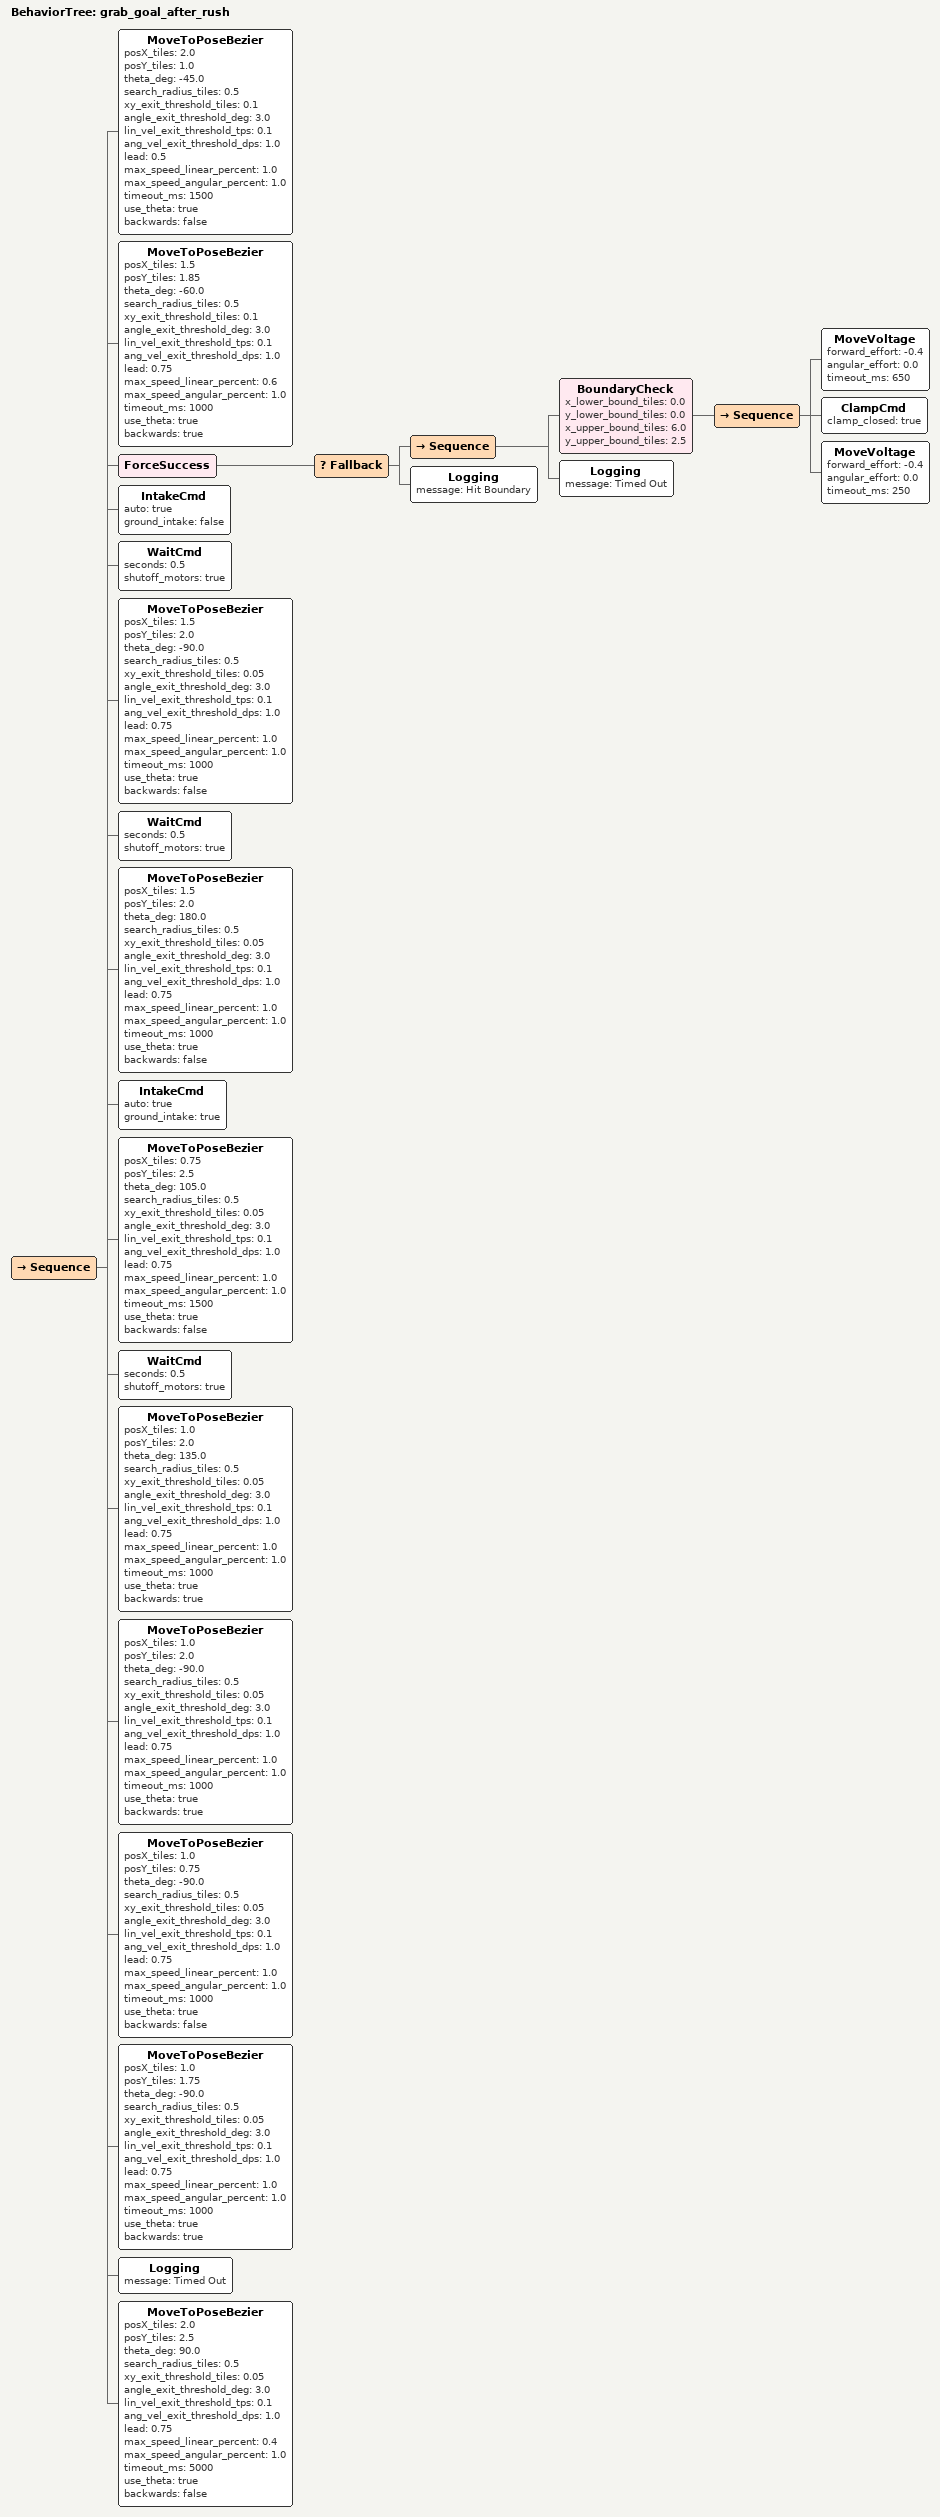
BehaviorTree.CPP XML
<?xml version="1.0" encoding="UTF-8"?>
<root BTCPP_format="4">
  <BehaviorTree ID="grab_goal_after_rush">
    <Sequence>
      <MoveToPoseBezier posX_tiles="2.0"
        posY_tiles="1.0"
        theta_deg="-45.0"
        search_radius_tiles="0.5"
        xy_exit_threshold_tiles="0.1"
        angle_exit_threshold_deg="3.0"
        lin_vel_exit_threshold_tps="0.1"
        ang_vel_exit_threshold_dps="1.0"
        lead="0.5"
        max_speed_linear_percent="1.0"
        max_speed_angular_percent="1.0"
        timeout_ms="1500"
        use_theta="true"
        backwards="false" />

      <MoveToPoseBezier posX_tiles="1.5"
        posY_tiles="1.85"
        theta_deg="-60.0"
        search_radius_tiles="0.5"
        xy_exit_threshold_tiles="0.1"
        angle_exit_threshold_deg="3.0"
        lin_vel_exit_threshold_tps="0.1"
        ang_vel_exit_threshold_dps="1.0"
        lead="0.75"
        max_speed_linear_percent="0.6"
        max_speed_angular_percent="1.0"
        timeout_ms="1000"
        use_theta="true"
        backwards="true" />

      <ForceSuccess>
        <Fallback>
          <Sequence>
            <BoundaryCheck
              x_lower_bound_tiles="0.0"
              y_lower_bound_tiles="0.0"
              x_upper_bound_tiles="6.0"
              y_upper_bound_tiles="2.5">
              <Sequence>
                <MoveVoltage forward_effort="-0.4" angular_effort="0.0" timeout_ms="650" />
                <ClampCmd clamp_closed="true" />
                <MoveVoltage forward_effort="-0.4" angular_effort="0.0" timeout_ms="250" />
              </Sequence>
            </BoundaryCheck>
            <Logging message="Timed Out" />
          </Sequence>
          <Logging message="Hit Boundary" />
        </Fallback>
      </ForceSuccess>

      <IntakeCmd auto="true" ground_intake="false" />

      <WaitCmd seconds="0.5" shutoff_motors="true" />

      <MoveToPoseBezier posX_tiles="1.5"
        posY_tiles="2.0"
        theta_deg="-90.0"
        search_radius_tiles="0.5"
        xy_exit_threshold_tiles="0.05"
        angle_exit_threshold_deg="3.0"
        lin_vel_exit_threshold_tps="0.1"
        ang_vel_exit_threshold_dps="1.0"
        lead="0.75"
        max_speed_linear_percent="1.0"
        max_speed_angular_percent="1.0"
        timeout_ms="1000"
        use_theta="true"
        backwards="false" />

      <WaitCmd seconds="0.5" shutoff_motors="true" />

      <MoveToPoseBezier posX_tiles="1.5"
        posY_tiles="2.0"
        theta_deg="180.0"
        search_radius_tiles="0.5"
        xy_exit_threshold_tiles="0.05"
        angle_exit_threshold_deg="3.0"
        lin_vel_exit_threshold_tps="0.1"
        ang_vel_exit_threshold_dps="1.0"
        lead="0.75"
        max_speed_linear_percent="1.0"
        max_speed_angular_percent="1.0"
        timeout_ms="1000"
        use_theta="true"
        backwards="false" />

      <IntakeCmd auto="true" ground_intake="true" />

      <MoveToPoseBezier posX_tiles="0.75"
        posY_tiles="2.5"
        theta_deg="105.0"
        search_radius_tiles="0.5"
        xy_exit_threshold_tiles="0.05"
        angle_exit_threshold_deg="3.0"
        lin_vel_exit_threshold_tps="0.1"
        ang_vel_exit_threshold_dps="1.0"
        lead="0.75"
        max_speed_linear_percent="1.0"
        max_speed_angular_percent="1.0"
        timeout_ms="1500"
        use_theta="true"
        backwards="false" />

      <WaitCmd seconds="0.5" shutoff_motors="true" />

      <MoveToPoseBezier posX_tiles="1.0"
        posY_tiles="2.0"
        theta_deg="135.0"
        search_radius_tiles="0.5"
        xy_exit_threshold_tiles="0.05"
        angle_exit_threshold_deg="3.0"
        lin_vel_exit_threshold_tps="0.1"
        ang_vel_exit_threshold_dps="1.0"
        lead="0.75"
        max_speed_linear_percent="1.0"
        max_speed_angular_percent="1.0"
        timeout_ms="1000"
        use_theta="true"
        backwards="true" />

      <MoveToPoseBezier posX_tiles="1.0"
        posY_tiles="2.0"
        theta_deg="-90.0"
        search_radius_tiles="0.5"
        xy_exit_threshold_tiles="0.05"
        angle_exit_threshold_deg="3.0"
        lin_vel_exit_threshold_tps="0.1"
        ang_vel_exit_threshold_dps="1.0"
        lead="0.75"
        max_speed_linear_percent="1.0"
        max_speed_angular_percent="1.0"
        timeout_ms="1000"
        use_theta="true"
        backwards="true" />

      <MoveToPoseBezier posX_tiles="1.0"
        posY_tiles="0.75"
        theta_deg="-90.0"
        search_radius_tiles="0.5"
        xy_exit_threshold_tiles="0.05"
        angle_exit_threshold_deg="3.0"
        lin_vel_exit_threshold_tps="0.1"
        ang_vel_exit_threshold_dps="1.0"
        lead="0.75"
        max_speed_linear_percent="1.0"
        max_speed_angular_percent="1.0"
        timeout_ms="1000"
        use_theta="true"
        backwards="false" />

      <MoveToPoseBezier posX_tiles="1.0"
        posY_tiles="1.75"
        theta_deg="-90.0"
        search_radius_tiles="0.5"
        xy_exit_threshold_tiles="0.05"
        angle_exit_threshold_deg="3.0"
        lin_vel_exit_threshold_tps="0.1"
        ang_vel_exit_threshold_dps="1.0"
        lead="0.75"
        max_speed_linear_percent="1.0"
        max_speed_angular_percent="1.0"
        timeout_ms="1000"
        use_theta="true"
        backwards="true" />

      <Logging message="Timed Out" />

      <MoveToPoseBezier posX_tiles="2.0"
        posY_tiles="2.5"
        theta_deg="90.0"
        search_radius_tiles="0.5"
        xy_exit_threshold_tiles="0.05"
        angle_exit_threshold_deg="3.0"
        lin_vel_exit_threshold_tps="0.1"
        ang_vel_exit_threshold_dps="1.0"
        lead="0.75"
        max_speed_linear_percent="0.4"
        max_speed_angular_percent="1.0"
        timeout_ms="5000"
        use_theta="true"
        backwards="false" />

    </Sequence>
  </BehaviorTree>

</root>
